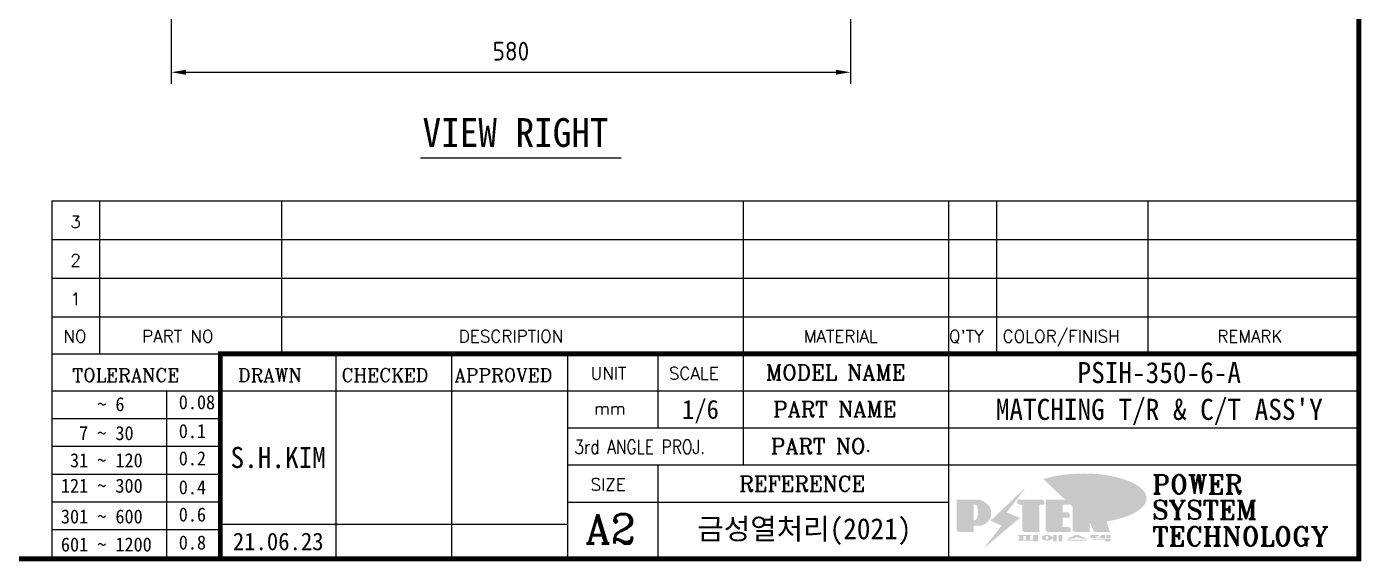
# Model space of a CAD drawing. Header units: millimetres. Extents: x 282 to 14566, y -4134 to 5341.
# Drawn here: x 4403 to 5543, y 2843 to 3299 of the extents above; entities that cross this region are included whole.
import ezdxf
from ezdxf.enums import TextEntityAlignment as Align

# ---------------------------------------------------------------- set-up
doc = ezdxf.new("R2010")
doc.units = ezdxf.units.MM
doc.layers.add('FORMAT-1', color=7, linetype='Continuous')
doc.layers.add('line', color=3, linetype='Continuous')
doc.styles.add('HAN', font='')
doc.styles.add('RC', font='ROMANC.SHX')
doc.styles.add('ROMANT', font='romant__.ttf')
doc.styles.add('RT', font='ROMANT.SHX', dxfattribs={"oblique": 15})
doc.styles.get("Standard").update_dxf_attribs({"font": 'ISOCP.SHX', "bigfont": 'WHGTXT.SHX'})
doc.styles.get('HAN').set_extended_font_data('GulimChe')
doc.dimstyles.new('PS-5', dxfattribs={"dimscale": 5, "dimtxt": 3.2, "dimasz": 2.5, "dimexe": 2, "dimexo": 2.5, "dimgap": 2, "dimtad": 1, "dimtoh": 1, "dimrnd": 0.05, "dimzin": 12, "dimdsep": 46, "dimtxsty": 'Standard', "dimcen": 0, "dimclrt": 2, "dimazin": 3, "dimtfac": 1, "dimtofl": 0, "dimtmove": 0, "dimatfit": 3, "dimfxl": 0, "dimtolj": 1, "dimtzin": 0, "dimarcsym": 0})

# ---------------------------------------------------------------- blocks, each defined once
blk = doc.blocks.new('no2')
at = {"color": 180}
for p, q in [((0, 5.5), (0, 0)), ((0, 5.5), (186, 5.5)), ((6.79, 5.5), (6.79, 0)), ((32.74, 0.11), (32.74, 5.5)), ((98.4, 5.5), (98.4, 0)), ((127.61, 5.5), (127.61, 0)), ((134.43, 5.5), (134.43, 0)), ((155.98, 5.5), (155.98, 0))]:
    blk.add_line(p, q, dxfattribs=at)
at = {"color": 2, "style": 'HAN'}
for tag, p in [('PART-NO', (19.76, 2.75)), ('MATERIAL', (111.38, 2.75)), ("Q'TY", (131.02, 2.75)), ('COLOR/FINISH', (145.2, 2.75)), ('REMARK', (170.76, 2.75))]:
    blk.add_attdef(tag, text='', height=2.9, dxfattribs=at).set_placement(p, align=Align.MIDDLE_CENTER)
blk.add_attdef('DESCRIPTION', text='', height=2.9, dxfattribs=at).set_placement((34.51, 2.75), align=Align.MIDDLE_LEFT)
at = {"color": 2, "style": 'RT', "oblique": 15}
blk.add_attdef('NO', text='', height=1.74, dxfattribs=at).set_placement((3.38, 2.51), align=Align.MIDDLE_CENTER)
blk = doc.blocks.new('new LOGO')
at = {"layer": 'line'}
h = blk.add_hatch(color=253, dxfattribs=at)
edge = h.paths.add_edge_path()
edge.add_ellipse((333.9, 86.4), major_axis=(-165.9, 0), ratio=0.39426, start_angle=111.5127, end_angle=334.469)
edge.add_ellipse((314.1, 81.2), major_axis=(-153.7, 0), ratio=0.40699, start_angle=121.3066, end_angle=327.7437, ccw=False)
edge.add_line((394, 27.8), (394.7, 25.6))
h = blk.add_hatch(color=250, dxfattribs=at)
h.paths.add_polyline_path([(44.5, 69.4), (46.6, 69.4, -0.129793), (52, 68, 0.221832), (43.6, 71.9), (41.5, 71.9), (41.5, 27.9), (43.6, 27.9, 0.02048), (44.5, 28)], flags=17)
h.paths.add_polyline_path([(44.5, 13.9), (57.3, 13.9, 0.72362), (77.1, 73.9, -0.679777), (54.3, 16.4), (41.5, 16.4), (41.5, -0.1), (3, -0.1), (3, -2.6), (44.5, -2.6)])
h.paths.add_polyline_path([(117.9, 14.2), (71.5, -44.4), (77.1, -39.6), (120.8, 15.6), (92, 28.9), (173.3, 106), (177.5, 111.4), (89.1, 27.6)])
h.paths.add_polyline_path([(162.7, 71.9), (162.7, 69.4), (172.5, 69.4), (172.5, 71.9)], flags=17)
h.paths.add_polyline_path([(217.7, 69.4), (230.5, 69.4), (230.5, 80.4), (227.5, 80.4), (227.5, 71.9), (214.7, 71.9), (214.7, -0.1), (175.5, -0.1), (175.5, -2.6), (217.7, -2.6)])
h.paths.add_polyline_path([(297.8, 46.6), (294.8, 46.6), (294.8, 37.4), (276, 37.4), (276, 10.9), (279, 10.9), (279, 34.9), (297.8, 34.9)])
h.paths.add_polyline_path([(300, 8.4), (297, 8.4), (297, -0.1), (237.5, -0.1), (237.5, -2.6), (300, -2.6)])
h.paths.add_polyline_path([(297.8, 80.4), (294.8, 80.4), (294.8, 71.9), (276, 71.9), (276, 49.1), (279, 49.1), (279, 69.4), (297.8, 69.4)])
h.paths.add_polyline_path([(350.2, 80.4), (347.2, 80.4), (347.2, 61.6), (350.2, 63.5)])
h.paths.add_polyline_path([(350.2, 26.7), (347.2, 35.2), (347.2, -0.1), (308.5, -0.1), (308.5, -2.6), (350.2, -2.6)])
h.paths.add_polyline_path([(402.7, 80.4), (396.5, 80.4), (379.6, 66.8), (400.5, -0.1), (361.8, -0.1), (362.7, -2.6), (403.5, -2.6), (382.6, 64.3)])
blk.add_hatch(color=5, dxfattribs=at).paths.add_polyline_path([(166.3, 35), (131, 49), (180.4, 112.7), (92, 28.9), (120.8, 15.6), (74.4, -43)])
h = blk.add_hatch(color=1, dxfattribs=at)
h.paths.add_polyline_path([(41.5, 16.4), (54.3, 16.4, 1), (54.3, 82.9), (0, 82.9), (0, -0.1), (41.5, -0.1)])
h.paths.add_polyline_path([(41.5, 27.9), (41.5, 71.9), (43.6, 71.9, -0.414214), (54.6, 60.9), (54.6, 38.9, -0.414214), (43.6, 27.9)], flags=16)
h.paths.add_polyline_path([(214.7, 71.9), (227.5, 71.9), (227.5, 82.9), (159.7, 82.9), (159.7, 71.9), (172.5, 71.9), (172.5, -0.1), (214.7, -0.1)])
h.paths.add_polyline_path([(276, 37.4), (294.8, 37.4), (294.8, 49.1), (276, 49.1), (276, 71.9), (294.8, 71.9), (294.8, 82.9), (234.5, 82.9), (234.5, -0.1), (297, -0.1), (297, 10.9), (276, 10.9)])
h.paths.add_polyline_path([(347.2, 35.2), (359.7, -0.1), (400.5, -0.1), (379.6, 66.8), (399.7, 82.9), (380.6, 82.9), (347.2, 61.6), (347.2, 82.9), (305.5, 82.9), (305.5, -0.1), (347.2, -0.1)])
h = blk.add_hatch(color=250, dxfattribs=at)
edge = h.paths.add_edge_path()
edge.add_ellipse((237.8, -17.6), major_axis=(-14.3, 0), ratio=0.526336, start_angle=192.2456, end_angle=269.0748)
edge.add_line((238.1, -10.1), (237.6, -10.1))
edge.add_ellipse((237.8, -17.6), major_axis=(-14.3, 0), ratio=0.526336, start_angle=270.9252, end_angle=449.0748)
edge.add_line((237.6, -25.1), (238.1, -25.1))
edge.add_ellipse((237.8, -17.6), major_axis=(-14.3, 0), ratio=0.526336, start_angle=450.9252, end_angle=527.7544)
edge.add_line((251.7, -19.2), (254.1, -19.2))
edge.add_line((254.1, -19.2), (254.1, -27.1))
edge.add_line((254.1, -27.1), (263.1, -27.1))
edge.add_line((263.1, -27.1), (263.1, -10.1))
edge.add_line((263.1, -10.1), (254.1, -10.1))
edge.add_line((254.1, -10.1), (254.1, -16))
edge.add_line((254.1, -16), (251.7, -16))
h.paths.add_polyline_path([(241, -16.4), (241, -18.7, -1), (234.4, -18.7), (234.4, -16.4, -1)], flags=16)
h.paths.add_polyline_path([(278.2, -10.1), (268.1, -10.1), (268.1, -27.1), (278.2, -27.1)])
h.paths.add_polyline_path([(310.3, -10.1), (310.3, -11.1, -0.157169), (289.3, -17.5), (294, -19.9, 0.128407), (316.3, -15.9, 0.128407), (338.6, -19.9), (343.3, -17.5, -0.157169), (322.2, -11.1), (322.2, -10.1)])
h.paths.add_polyline_path([(342.1, -25.1), (342.1, -22.3), (290.4, -22.3), (290.4, -25.1)])
h.paths.add_polyline_path([(352, -10.1), (352, -16.2, 0.414214), (354, -18.2), (378.7, -18.2), (378.7, -19.6), (390.2, -19.6), (390.2, -10.1), (378.7, -10.1), (378.7, -13.6), (374.7, -13.6), (374.7, -15.1), (378.7, -15.1), (378.7, -16.2), (364.7, -16.2), (364.7, -15.1), (371.2, -15.1), (371.2, -13.6), (364.7, -13.6), (364.7, -12.6), (374.7, -12.6), (374.7, -10.1)])
h.paths.add_polyline_path([(393.8, -10.1), (393.8, -19.6), (405, -19.6), (405, -10.1)])
h.paths.add_polyline_path([(405, -27.1), (405, -20.9), (356.8, -20.9), (356.8, -23), (391.8, -23), (391.8, -27.1)])
h.paths.add_polyline_path([(200.4, -10.1), (200.4, -22.3), (193.2, -22.3), (193.2, -12.6), (196.6, -12.6), (196.6, -10.1), (161, -10.1), (161, -12.6), (164.5, -12.6), (164.5, -22.3), (161, -22.3), (161, -25.1), (200.4, -25.1), (200.4, -27.1), (213.9, -27.1), (213.9, -10.1)])
h.paths.add_polyline_path([(182, -12.6), (175.6, -12.6), (175.6, -22.3), (182, -22.3)], flags=17)
blk = doc.blocks.new('format-2')
at = {"color": 180}
for p, q in [((417, 40.49), (603, 40.49)), ((417, 40.49), (417, 6)), ((423.79, 40.49), (423.79, 35.21)), ((449.74, 35.21), (449.74, 40.49)), ((515.4, 40.49), (515.4, 35.21)), ((544.61, 40.49), (544.61, 35.21)), ((551.43, 40.49), (551.43, 35.21)), ((572.98, 40.49), (572.98, 35.21)), ((417, 35.21), (440.98, 35.21)), ((457.46, 6), (457.46, 35.21)), ((473.95, 6), (473.95, 35.21)), ((490.44, 6), (490.44, 35.21)), ((503.22, 35.21), (503.22, 24.65)), ((515.4, 35.21), (515.4, 19.37)), ((544.61, 35.21), (544.61, 6)), ((417, 29.93), (440.98, 29.93)), ((433.39, 6.23), (433.39, 29.93)), ((440.98, 29.93), (603, 29.93)), ((417, 25.98), (440.98, 25.98)), ((490.44, 24.65), (603, 24.65)), ((417, 22.03), (440.98, 22.03)), ((490.44, 19.37), (603, 19.37)), ((503.22, 19.37), (503.22, 6)), ((417, 18.08), (440.98, 18.08)), ((417, 14.13), (440.98, 14.13)), ((490.44, 14.09), (544.61, 14.09)), ((417, 10.18), (440.98, 10.18)), ((440.98, 10.95), (490.44, 10.95))]:
    blk.add_line(p, q, dxfattribs=at)
at = {"color": 7, "const_width": 0.7}
blk.add_lwpolyline([(440.98, 6), (440.98, 35.21), (603, 35.21)], dxfattribs=at)
at = {"layer": 'FORMAT-1', "color": 7, "const_width": 0.7}
blk.add_lwpolyline([(18, 6), (18, 416), (603, 416), (603, 6)], close=True, dxfattribs=at)
at = {"xscale": 0.05400000000008731, "yscale": 0.05400000000008731, "zscale": 0.05400000000008731}
blk.add_blockref('new LOGO', (545.79, 9.96), dxfattribs=at)
at = {"color": 2}
for s, height, style, p in [('NO', 1.742, 'RC', (418.66, 36.83)), ('PART NO', 1.742, 'RC', (429.86, 36.83)), ('DESCRIPTION', 1.7424, 'RC', (474.93, 36.83)), ('MATERIAL', 1.742, 'RC', (524.02, 36.83)), ("Q'TY", 1.742, 'RC', (544.67, 36.83)), ('COLOR/FINISH', 1.7424, 'RC', (552.3, 36.83)), ('REMARK', 1.742, 'RC', (582.87, 36.83)), (' TOLERANCE', 1.9, 'RC', (418.61, 31.22)), ('DRAWN', 1.9, 'RC', (443.5, 31.22)), ('CHECKED', 1.9, 'RC', (458.21, 31.22)), ('APPROVED', 1.9, 'RC', (474.3, 31.22)), ('UNIT', 1.742, 'RC', (493.69, 31.55)), ('SCALE', 1.742, 'RC', (504.82, 31.55)), ('MODEL NAME', 2.178, 'RC', (518.62, 31.46)), ('    ~ 6', 2, 'HAN', (418.3, 27.03)), ('0.08', 2, 'HAN', (435.07, 27.31)), ('mm', 1.742, 'RC', (494.17, 26.56)), ('PART NAME', 2.178, 'RC', (519.67, 26.24)), ('  7 ~ 30', 2, 'HAN', (418.3, 22.91)), ('0.1', 2, 'HAN', (435.07, 23.2)), ('PART NO.', 2.178, 'RC', (519.34, 20.96)), (' 31 ~ 120', 2, 'HAN', (418.3, 19.04)), ('0.2', 2, 'HAN', (435.07, 19.32)), ('121 ~ 300', 2, 'HAN', (418.3, 15.42)), ('0.4', 2, 'HAN', (435.07, 15.2)), ('SIZE', 1.742, 'RC', (493.69, 15.72)), ('REFERENCE', 2.178, 'RC', (514.84, 15.61)), ('0.6', 2, 'HAN', (435.07, 11.32)), ('301 ~ 600', 2, 'HAN', (418.3, 11.04)), ('601 ~ 1200', 2, 'HAN', (418.3, 7.05)), ('0.8', 2, 'HAN', (435.07, 7.33))]:
    blk.add_text(s, height=height, dxfattribs=dict(at, style=style)).set_placement(p)
at = {"color": 2, "style": 'RC', "width": 0.8}
blk.add_text('3rd ANGLE PROJ.', height=2, dxfattribs=at).set_placement((491.37, 20.97))
at = {"style": 'ROMANT'}
for s, p in [('POWER', (573.59, 15.27)), ('SYSTEM', (573.59, 11.63)), ('TECHNOLOGY', (573.59, 7.87))]:
    blk.add_text(s, height=2.7, dxfattribs=at).set_placement(p)
at = {"color": 2, "lineweight": 30, "style": 'RC'}
blk.add_text('A2', height=4.182, dxfattribs=at).set_placement((492.93, 8.17))
at = {"style": 'HAN'}
for tag, height, p in [('MODEL-NAME', 3, (574.6, 32.53)), ('SCALE', 2.7, (509.31, 27.29)), ('PART-NAME', 3, (574.6, 27.29)), ('PART-NO', 3, (574.6, 22.01)), ('DRA-BY', 3, (449.22, 20.44)), ('CH-BY', 3, (465.71, 20.44)), ('APP-BY', 3, (482.2, 20.44)), ('관련업체명', 3, (524.09, 10.29)), ('DRA-DATE', 2.5, (449.22, 8.48)), ('CH-DATE', 2.5, (465.71, 8.48)), ('APP-DATE', 2.5, (482.2, 8.48))]:
    blk.add_attdef(tag, text='', height=height, dxfattribs=at).set_placement(p, align=Align.MIDDLE_CENTER)
blk = doc.blocks.new('*D355')
at = {"color": 0, "lineweight": -2, "ltscale": 10}
for p, q in [((4526.9, 3380), (4526.9, 3250.4)), ((5106.9, 3380.1), (5106.9, 3250.4)), ((4539.4, 3260.4), (5094.4, 3260.4))]:
    blk.add_line(p, q, dxfattribs=at)
at = {"color": 0, "ltscale": 10}
for points in [[(4539.4, 3262.5), (4539.4, 3258.3), (4526.9, 3260.4)], [(5094.4, 3262.5), (5094.4, 3258.3), (5106.9, 3260.4)]]:
    blk.add_solid(points, dxfattribs=at)
at = {"layer": 'DEFPOINTS', "color": 0, "ltscale": 10}
for p in [(4526.9, 3392.5), (5106.9, 3392.6), (5106.9, 3260.4)]:
    blk.add_point(p, dxfattribs=at)
at = {"color": 2, "ltscale": 10, "insert": (4816.9, 3278.4), "char_height": 16, "attachment_point": 5}
blk.add_mtext('\\A1;580', dxfattribs=at)

msp = doc.modelspace()

# ---------------------------------------------------------------- linework, layer by layer
msp.add_line((4739.793, 3187.166), (4910.905, 3187.166))

# ---------------------------------------------------------------- block references
at = {"xscale": 6, "yscale": 6, "zscale": 6}
msp.add_blockref('format-2', (1922.876, 2808.619), dxfattribs=at).add_auto_attribs({'관련업체명': '금성열처리(2021)', 'SCALE': '1/6', 'PART-NAME': "MATCHING T/R & C/T ASS'Y", 'MODEL-NAME': 'PSIH-350-6-A', 'DRA-BY': 'S.H.KIM', 'DRA-DATE': '21.06.23'})
ref = msp.add_blockref('no2', (4424.876, 3117.584), dxfattribs=dict(xscale=6, yscale=6, zscale=6))
ref.add_attrib('NO', '3', dxfattribs={"color": 2, "height": 10.44, "style": 'RT'}).set_placement((4445.183, 3132.625), align=Align.MIDDLE_CENTER)
ref = msp.add_blockref('no2', (4424.876, 3084.584), dxfattribs=dict(xscale=6, yscale=6, zscale=6))
ref.add_attrib('NO', '2', dxfattribs={"color": 2, "height": 10.44, "style": 'RT'}).set_placement((4445.183, 3099.625), align=Align.MIDDLE_CENTER)
ref = msp.add_blockref('no2', (4424.876, 3051.584), dxfattribs=dict(xscale=6, yscale=6, zscale=6))
ref.add_attrib('NO', '1', dxfattribs={"color": 2, "height": 10.44, "style": 'RT'}).set_placement((4445.183, 3066.625), align=Align.MIDDLE_CENTER)

# ---------------------------------------------------------------- texts
at = {"color": 2, "style": 'HAN'}
msp.add_text('VIEW RIGHT', height=24.576, dxfattribs=at).set_placement((4741.415, 3196.591))

# ---------------------------------------------------------------- dimensions: what is measured, and where the dimension line sits
at = {"ltscale": 10}
dim = msp.add_linear_dim(base=(5106.93, 3260.394), p1=(4526.93, 3392.506), p2=(5106.93, 3392.621), dimstyle='PS-5', dxfattribs=at)
dim.commit()
dim.dimension.update_dxf_attribs({"geometry": '*D355', "text_midpoint": (4816.93, 3278.394)})

doc.saveas('drawing.dxf')
